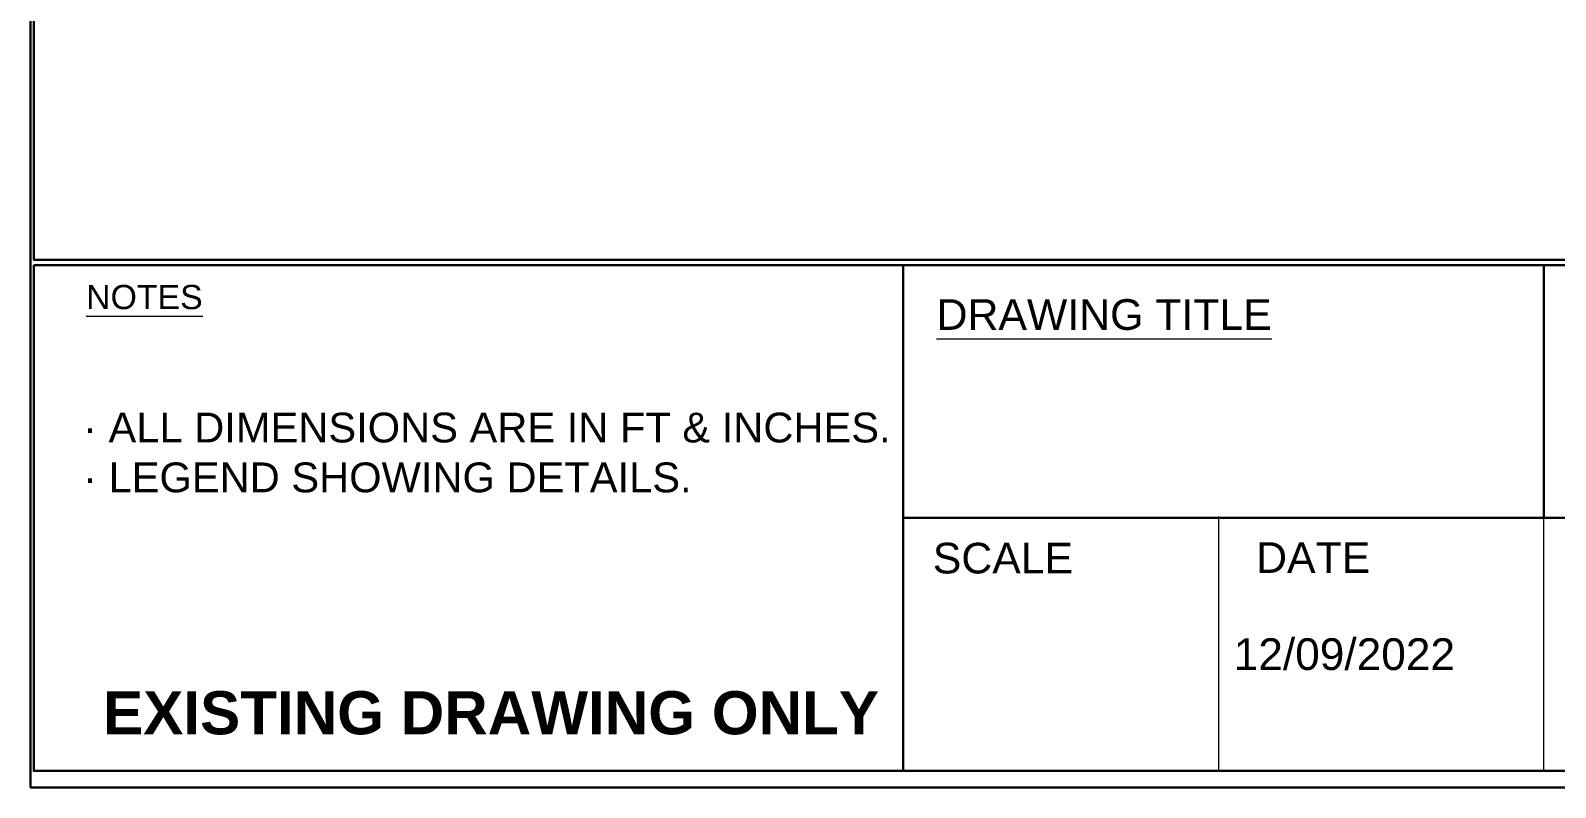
# Model space of a CAD drawing. Header units: inches. Extents: x 3219 to 3629, y 1199 to 1713.
# Drawn here: x 3218.8 to 3490.3, y 1199 to 1333.7 of the extents above; entities that cross this region are included whole.
import ezdxf

# ---------------------------------------------------------------- set-up
doc = ezdxf.new("R2010")
doc.units = ezdxf.units.IN
doc.layers.add('PDF_0', color=7, linetype='Continuous')
doc.layers.add('PDF_Text', color=7, linetype='Continuous')
doc.layers.add('WALL', color=250, linetype='Continuous', lineweight=30)
doc.styles.add('PDF Arial', font='arial.ttf')
doc.styles.add('PDF Arial Bold', font='arialbd.ttf')
doc.styles.get("Standard").update_dxf_attribs({"font": 'arial.ttf'})

msp = doc.modelspace()

# ---------------------------------------------------------------- linework, layer by layer
at = {"layer": 'PDF_0', "color": 7, "linetype": 'Continuous', "lineweight": 5}
for points in [[(3228.693, 1282.884), (3249.477, 1282.884)], [(3380.144, 1278.866), (3439.855, 1278.866)], [(3430.398, 1201.979), (3430.398, 1247.23)], [(3488.259, 1201.979), (3488.259, 1247.23)]]:
    msp.add_lwpolyline(points, dxfattribs=at)
at = {"layer": 'WALL'}
for p, q in [((3374.172, 1201.979), (3374.172, 1291.994)), ((3488.259, 1247.23), (3488.259, 1291.994)), ((3374.172, 1246.987), (3625.175, 1246.987))]:
    msp.add_line(p, q, dxfattribs=at)
for points in [[(3218.787, 1712.558), (3628.54, 1712.558), (3628.54, 1199.023), (3218.787, 1199.023)], [(3219.38, 1711.98), (3626.144, 1711.98), (3626.144, 1292.957), (3219.38, 1292.957)], [(3219.38, 1291.994), (3625.175, 1291.994), (3625.175, 1201.979), (3219.38, 1201.979)]]:
    msp.add_lwpolyline(points, close=True, dxfattribs=at)

# ---------------------------------------------------------------- texts
at = {"layer": 'PDF_Text', "linetype": 'Continuous', "attachment_point": 7}
for s, insert, char_height, style in [('NOTES', (3228.693, 1284.093), 4.3139, 'PDF Arial'), ('DRAWING TITLE', (3380.144, 1280.394), 5.45305, 'PDF Arial'), ('· ALL DIMENSIONS ARE IN FT & INCHES.', (3228.153, 1260.357), 5.30856, 'PDF Arial'), ('· LEGEND SHOWING DETAILS.', (3228.153, 1251.482), 5.30856, 'PDF Arial'), ('SCALE', (3379.461, 1237.04), 5.4531, 'PDF Arial'), ('DATE', (3437.037, 1237.218), 5.4531, 'PDF Arial'), ('EXISTING DRAWING ONLY', (3231.704, 1208.375), 7.67524, 'PDF Arial Bold')]:
    msp.add_mtext(s, dxfattribs=dict(at, insert=insert, char_height=char_height, style=style))
at = {"layer": 'WALL', "insert": (3433.042, 1225.575), "char_height": 5.6374, "attachment_point": 1}
msp.add_mtext_dynamic_manual_height_columns('12/09/2022', width=46.26026, gutter_width=23.489, heights=[0], dxfattribs=at)

doc.saveas('drawing.dxf')
